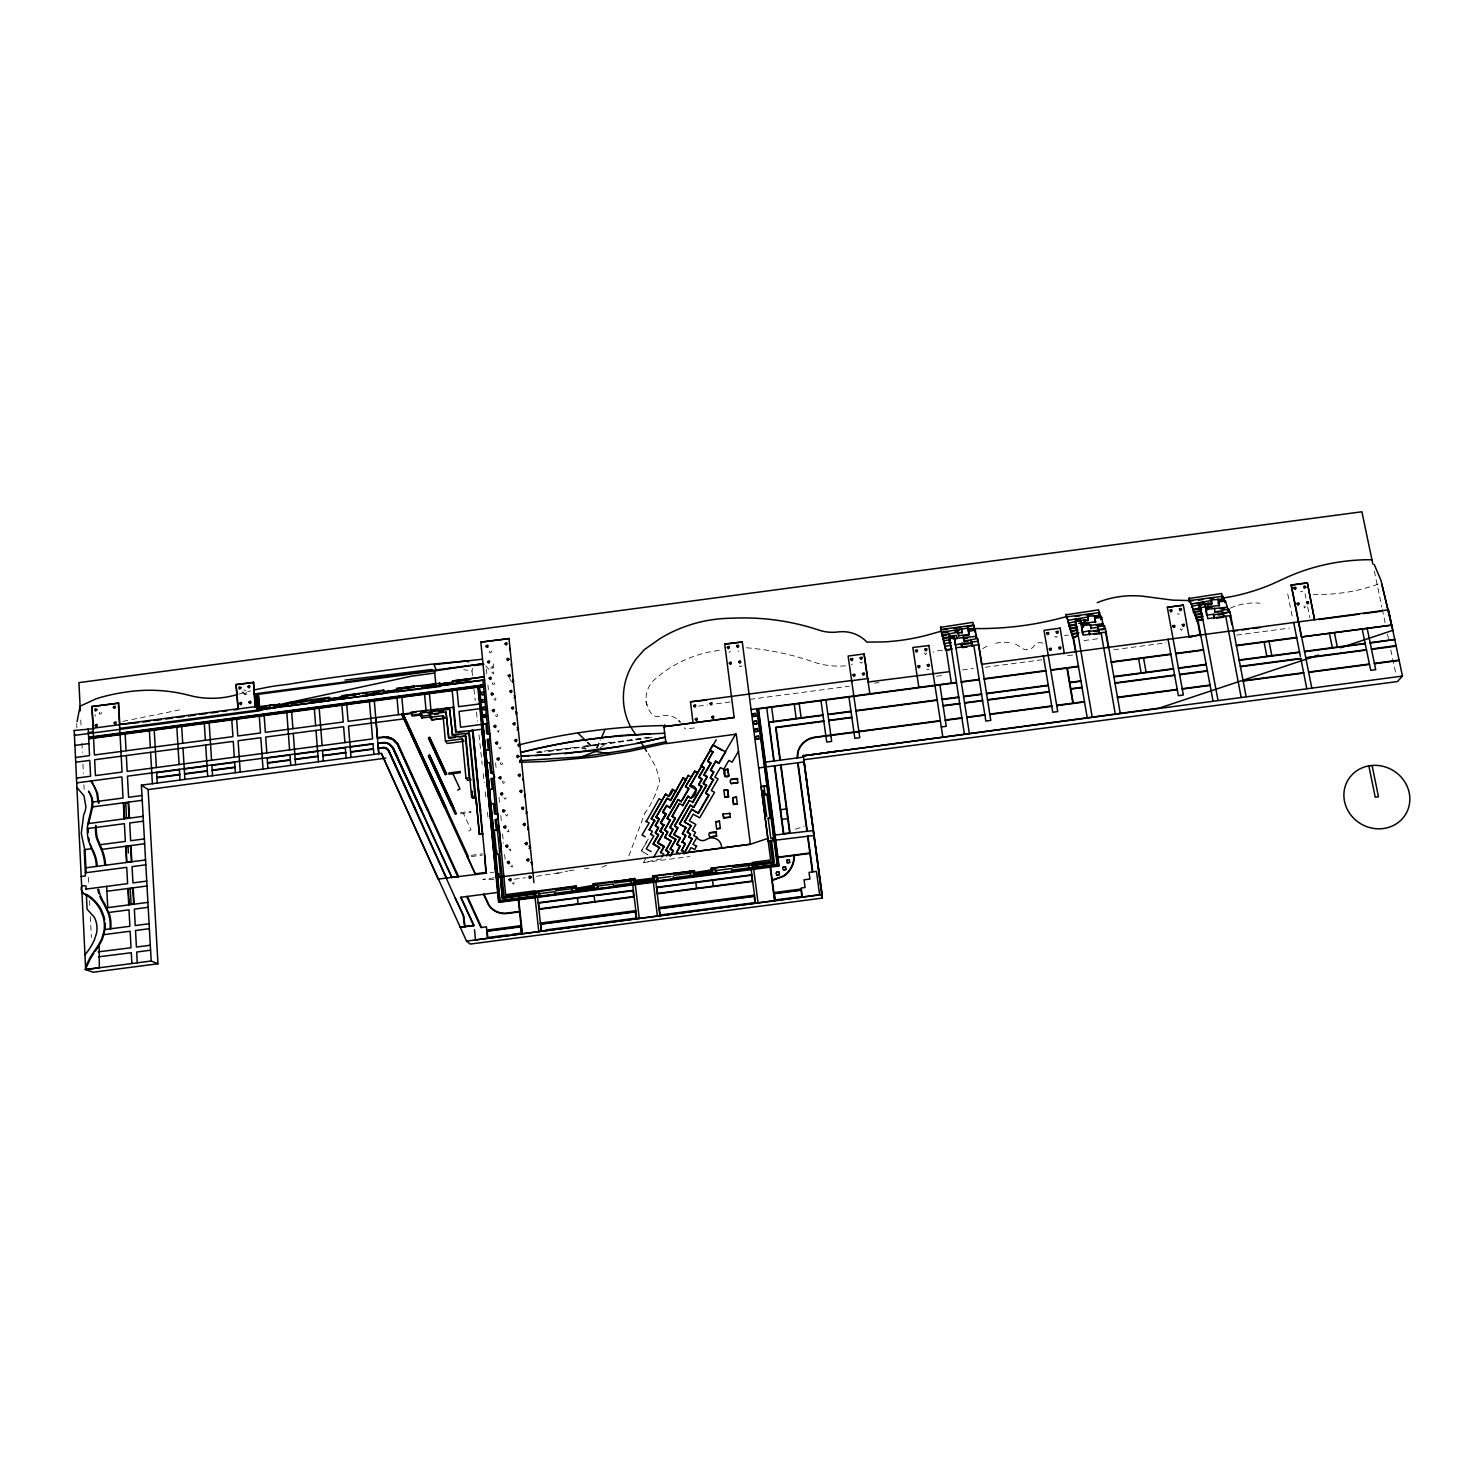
<?xml version="1.0" encoding="UTF-8"?>
<svg xmlns="http://www.w3.org/2000/svg" width="1484" height="1484" viewBox="0 0 1484 1484"><rect width="100%" height="100%" fill="white"/><g stroke="black" fill="none" stroke-linecap="round" stroke-linejoin="round"><path stroke-width="0.75" stroke-dasharray="5 3.75" d="M730.406 651.142L729.015 652.478M512.184 883.017L513.854 884.316L513.928 882.034M498.754 747.546L500.089 748.882L500.961 746.971M1180.077 628.734L1181.449 630.348L1182.377 628.715M1057.146 636.321L1056.107 637.341L1054.697 636.339M924.309 653.016L925.645 654.63L926.591 652.997M862.371 662.124L861.314 663.163L859.922 662.142M741.722 665.797L740.646 666.817L739.292 665.815M628.901 855.823L645.188 812.286M508.975 849.442L510.83 850.87L509.995 848.7M503.855 797.631L505.079 799.282L506.118 797.631M505.506 814.438L506.749 816.089L507.788 814.419M497.214 730.722L498.438 732.354L499.106 730.239M596.512 747.88L600.092 739.793M597.05 747.639L600.501 739.885M597.199 748.307L600.779 740.219M1302.748 591.689L1300.448 591.708M1179.539 614.005L1177.239 614.024M661.382 858.828L643.462 862.612L646.894 856.75M929.003 669.562L926.702 669.581M641.385 850.74L648.489 838.608L641.607 851.204L648.044 854.803L641.607 851.204M489.516 651.124C488.681 655.501 494.246 650.159 489.739 650.901M492.892 682.603C490.722 686.276 497.548 683.567 493.486 682.362M99.669 712.264C97.35 715.9 104.214 713.285 100.263 712.042M600.055 747.75L609.367 741.963M1304.139 605.732L1304.269 607.921L1305.901 606.659M852.558 664.164L851.334 664.313M501.11 762.405C498.03 765.058 504.912 765.113 502.037 762.405M468.758 830.984L471.022 829.908L463.472 813.492M602.022 867.194L607.012 864.894M795.387 829.259L803.976 826.403M239.184 693.974L250.685 690.876M738.939 651.161L738.012 651.161M536.633 876.302L562.733 872.091M556.686 873.668L567.741 871.052M122.875 721.391L129.665 720.018M131.928 719.554L179.416 709.946M648.99 737.233L609.108 742.853M645.076 738.197L649.046 737.604M647.117 738.271L653.09 737.4M641.088 738.772L581.153 746.934M641.144 739.143L581.209 747.324M605.12 743.391L581.116 746.563M1083.969 640.587L1099.106 638.584M1067.59 655.687L1074.472 654.778M1113.816 649.732L1166.072 642.832M962.467 669.952L973.356 668.523M985.246 667.262L1041.842 659.786M698.537 706.161L707.553 704.974M716.568 703.768L730.109 701.988M749.828 699.372L849.2 686.239M1236.71 635.059L1289.466 628.084M874.503 683.141L878.936 682.566M936.534 676.24L944.714 675.146M694.345 727.921L685.423 729.089A72.141 69.544 -9.8 0 1 684.291 727.735M460.485 812.657L470.799 811.303L470.91 812.509L460.615 813.863M471.244 855.322L482.504 853.838M471.374 856.546L482.263 855.118M490.314 872.648L494.005 872.165M494.172 877.842L482.801 879.326L494.098 879.678M514.354 879.214L525.484 877.767M643.462 862.612L689.8 856.546M568.984 870.756L575.644 869.902M584.529 868.752L588.962 868.177M575.087 747.342L536.948 752.036M579.15 747.194L547.039 751.219M579.205 747.565L549.099 751.331M536.985 752.407L545.036 751.461M537.023 752.796L545.073 751.832M472.487 675.535L471.986 670.972L463.769 669.674M581.728 747.361L586.236 748.326M581.598 748.159L586.106 749.123M508.437 829.741L508.938 831.912L507.009 831.114M511.924 864.894L512.444 867.083L510.477 866.266M246.659 692.638C239.833 696.052 253.653 694.289 243.617 689.8M242.04 691.674L245.083 694.512M587.237 742.761L591.968 747.342M587.775 742.148L594.082 748.251M587.349 742.315L593.414 748.177M485.583 665.871L493.671 674.07L493.337 668.987A8.348 7.921 -26.7 0 0 493.226 663.812M648.137 753.371L655.965 767.228L659.657 780.621A92.954 91.656 21.9 0 1 655.093 794.441M509.476 678.262L511.498 681.75M645.781 701.598L647.098 705.308M1374.314 571.025L1381.864 607.104M1382.327 609.367L1385.166 622.909M1387.521 634.187L1388.467 638.695M1390.842 649.973L1395.554 672.53M1305.067 593.823L1305.939 598.182M1307.682 606.863L1309.853 617.734M1287.741 593.952L1292.601 618.513M473.971 689.225L475.232 700.615M476.475 712.023L477.477 721.15M478.961 734.821L482.207 764.464M483.209 773.591L484.211 782.717M485.194 791.825L485.954 798.67M487.438 812.36L487.939 816.923M486.344 669.061L486.808 673.643M487.939 685.107L488.384 689.67M495.6 762.962L496.064 767.543M498.995 797.316L499.663 804.18M500.794 815.625L501.481 822.507M502.594 833.952L503.503 843.116M504.634 854.561L505.079 859.143M95.106 714.602L95.199 716.253M80.767 720.055L81.101 726.993M81.898 743.187L82.343 752.444M82.919 764.019L83.364 773.275M83.92 784.832L84.143 789.469M88.446 877.378L88.78 884.316M89.578 900.528L89.912 907.466M90.357 916.722L91.377 937.536M76.704 723.506L76.908 727.921M942.377 650.252A33.167 31.832 7.6 0 0 934.605 651.587A7.105 6.808 6.2 0 0 933.121 652.218M1378.042 584.158A165.522 151.108 15.1 0 1 1313.377 594.305M1230.329 608.143A58.395 54.537 20.8 0 1 1259.86 603.19M982.686 648.656A40.216 38.436 11.5 0 1 990.236 644.872M995.69 643.258A40.216 38.436 11.5 0 1 1009.899 642.609A19.236 18.346 10.8 0 1 1011.847 642.943M1042.696 643.221A6.418 6.103 12.1 0 0 1034.441 645.54A9.052 8.607 11.1 0 1 1020.565 647.376A19.236 18.346 10.8 0 0 1013.757 643.481M1064.584 635.579A7.921 7.513 13.2 0 1 1065.753 635.319A14.172 13.449 13.5 0 1 1068.48 635.171M845.509 665.815A75.87 72.326 -2.1 0 1 812.694 661.753A268.956 265.71 -24.7 0 0 745.042 647.655M719.221 650.419A115.492 112.32 -12.2 0 0 654.759 679.394A26.211 25.247 -16.1 0 0 651.439 713.637A8.273 7.976 -17.7 0 0 660.361 716.253A18.364 17.752 -18 0 1 677.594 719.499M472.376 668.356A8.348 7.921 -27.7 0 1 471.986 670.972M655.316 794.515A94.234 91.581 -21.3 0 1 645.41 812.434M504.597 781.994C502.39 786.372 501.518 778.321 504.597 781.994M493.949 698.945C495.916 703.231 497.177 695.31 493.949 698.945M495.563 715.344C497.548 719.647 498.809 711.689 495.563 715.344M490.796 667.114C492.744 671.362 494.005 663.496 490.796 667.114"/><path stroke-width="1.5" d="M851.556 682.028L851.612 680.488L690.468 701.802L693.047 722.856M88.187 828.462L88.131 829.871A48.119 44.427 -42.6 0 0 88.168 832.561M853.819 695.94L848.125 656.039L864.078 653.925L868.103 682.009L949.389 671.696M596.531 751.516L609.534 753.965M110.076 928.873L110.113 928.632A42.721 39.252 -47.1 0 0 108.944 915.442L107.998 912.326M96.441 866.415L96.349 865.228A46.931 42.98 -45 0 0 95.291 858.754A44.446 40.717 -44.9 0 0 93.344 852.948L88.502 840.705A48.898 45.151 -42.6 0 1 87.333 829.927C87.222 816.831 96.924 803.586 88.539 791.12L91.897 797.26A28.938 26.489 -42.4 0 1 92.731 801.824L92.75 802.028A50.178 45.837 -42.6 0 1 92.694 806.869L88.632 823.546M928.78 645.577L912.827 647.469L918.837 687.333M940.448 627.342L972.985 622.334L974.098 629.309M932.879 674.274L933.065 673.198M940.986 630.83L941.227 629.402L973.708 625.098L974.803 632.091L975.303 629.958L968.625 631.535M962.652 635.894L969.182 635.041L968.069 628.029L941.895 632.184L941.654 633.612L940.578 626.638M968.774 630.811L969.33 634.336L958.738 635.727L958.182 632.221L942.563 634.985L942.321 636.395L941.227 629.402M954.101 636.339L943.23 637.786L942.989 639.196L941.895 632.184M944.325 644.817L944.585 643.425L951.133 642.553M949.63 645.67L945.252 646.245L944.993 647.655L943.23 637.786M945.252 646.245L945.679 650.474L944.585 643.425M945.994 649.769C958.794 652.162 941.134 635.3 954.305 637.155L969.312 733.152M949.63 637.638L949.89 636.209L956.419 635.356L956.976 638.862M949.89 636.209L950.298 640.439L949.222 633.408M955.158 644.223L954.305 637.155M955.269 644.928L961.984 643.351L962.393 647.581L967.216 646.95M958.59 636.432L958.182 632.221M961.558 628.882L961.966 633.111L961.409 629.606M961.984 643.351L971.482 642.776M952.765 638.732L976.583 636.265L976.249 637.675L975.693 634.169M963.654 637.304L964.062 641.515L968.421 640.94M968.458 632.24L968.069 628.029M77.075 721.595L80.08 706.18L96.497 698.649A181.883 168.193 -44.1 0 1 123.599 692.434L128.885 691.655A163.129 150.793 -43.4 0 1 184.072 694.104L193.347 696.367A87.853 80.971 -33.1 0 0 234.676 695.273L237.681 694.401M973.374 626.526L973.708 625.098M970.759 639.956L977.474 638.38L978.197 641.199L971.63 642.071L971.315 643.481L970.759 639.956L964.21 640.828M974.246 628.585L967.92 628.734M977.474 638.38L977.863 642.609M532.663 894.147L531.736 892.441L530.344 894.147M595.121 750.125L596.698 750.143M1060.021 628.177L1044.013 630.31L1057.74 711.578L1052.768 712.246L1043.308 655.52M1065.883 614.858L1098.642 609.813L1099.867 616.788L1100.479 615.322L1087.735 616.324L1088.05 620.553L1083.691 621.128M1066.477 618.327L1067.015 616.88L1099.57 612.558L1100.163 616.064L1095.823 616.639M1087.438 617.066L1067.608 620.386L1067.015 616.88M1068.48 623.15L1084.544 619.644L1084.86 623.874L1088.941 623.336M1076.16 624.356L1069.63 625.228L1069.074 626.656L1067.886 619.644M1069.945 629.457L1070.502 628.01L1077.05 627.138M1071.096 631.535L1077.94 629.958L1071.374 630.811L1070.817 632.258L1069.63 625.228M1075.455 621.777L1080.667 620.405L1083.19 635.133L1106.062 632.091L1105.413 633.52M1063.898 653.813L1064.306 652.737M1078.831 632.759L1072.246 633.631L1071.708 635.059L1070.502 628.01M1068.128 621.499L1069.519 625.858L1075.881 625.079L1076.438 623.632M1073.043 637.137L1078.256 635.783L1072.58 637.879L1071.374 630.811M1080.667 620.405L1082.541 633.742M1082.986 622.761L1083.301 626.99L1082.986 622.761L1078.627 623.336M1084.86 623.874L1084.544 619.644M1082.3 632.295L1089.163 630.719L1089.775 634.262M1088.05 620.553L1087.735 616.324M1075.399 652.292L1075.844 651.216M1090.759 628.938L1090.443 624.69L1081.706 625.84M1089.479 634.966L1089.163 630.719M1094.561 619.7L1095.173 618.234L1101.722 617.381L1102.946 624.393L1096.398 625.265M1095.173 618.234L1095.47 622.482L1094.264 615.47M1098.939 614.024L1099.57 612.558M1093.856 631.442L1098.234 630.867L1097.937 626.619L1104.504 625.747L1105.116 629.272L1100.738 629.865M1100.776 619.551L1101.722 617.381M1098.234 630.867L1098.846 629.439L1105.432 628.567L1120.253 713.247M85.534 966.863L89.578 958.571A74.868 69.488 -49.7 0 1 94.586 950.762A70.675 64.684 -46.5 0 0 97.74 946.05L98.463 944.844A70.286 64.35 -46.5 0 0 101.747 938.686L103.954 931.525A36.655 33.668 -47.1 0 0 103.305 917.335L100.615 910.341A43.926 40.328 -47.2 0 0 86.406 895.297L81.972 892.533M1102.631 625.116L1103.261 623.67L1090.146 625.413M1104.504 625.747L1103.873 627.194L1103.261 623.67M601.354 737.938L604.786 730.091M1108.14 647.952L1108.641 646.876M74.886 734.524L74.441 735.396L259.069 710.892L265.154 708.703M1167.314 607.308L1183.36 605.175L1167.314 607.308L1183.36 695.013L1178.37 695.681L1168.038 639.01M1207.16 604.767L1211.519 604.192L1211.296 599.944L1223.929 598.961L1223.02 600.463L1221.684 593.489L1188.721 598.553L1189.37 602.04L1190.187 600.538L1222.816 596.216L1223.465 599.703L1219.125 600.278M1210.851 600.686L1190.836 604.044L1190.187 600.538M578.259 733.337L585.846 740.85M1191.485 607.531L1192.32 606.047L1208.31 603.246L1208.533 607.494L1212.614 606.956M1192.969 609.553L1206.937 606.325L1207.605 609.85M1199.091 609.423L1200.37 607.197L1201.038 610.722L1194.472 611.575L1193.637 613.059L1192.32 606.047M1199.666 605.324L1205.045 603.914L1207.791 618.624L1230.7 615.582L1229.772 617.066M1194.713 615.841L1195.547 614.357L1202.133 613.486M696.553 846.103L694.735 849.553L691.025 847.605L688.224 852.391M1195.789 618.624L1196.623 617.159L1203.209 616.287M1201.465 609.98L1200.612 611.445L1194.045 612.317L1193.396 608.811M1205.045 603.914L1206.566 615.155M694.809 771.587L685.534 786.613L688.928 788.932L682.473 799.95M715.603 761.125L710.428 769.992L713.674 771.773L710.205 777.727L713.452 779.508L705.549 793.031L708.962 795.368L698.482 813.325L691.822 809.207L684.402 821.913L690.913 825.512L687.148 831.986L690.412 833.804L688.724 836.679L691.989 838.497L683.901 853.949L684.829 852.372L681.564 850.555L685.367 844.006L682.121 842.207L685.831 835.826L682.399 833.544L685.96 827.441L679.449 823.843L690.412 805.07L693.826 807.389L706.551 785.555L703.156 783.237L707.107 776.484L703.861 774.704L710.855 762.757L707.608 760.977L712.988 751.794L709.76 750.032L712.765 744.894L725.713 751.961L718.979 763.462L715.603 761.125L718.979 763.462M705.698 793.569L713.452 779.508M676.704 844.081L679.969 845.899L676.593 852.484L680.154 846.362L676.704 844.081L680.266 837.978L673.773 834.36L677.743 827.553L674.497 825.753L689.318 800.395L692.564 802.176L701.858 786.26L698.63 784.479L701.951 778.803L698.704 777.022L704.251 767.562L701.005 765.781L716.234 739.774M682.566 834.027L685.96 827.441M670.082 856.231L673.328 850.666L670.082 848.867L675.739 839.165L669.247 835.548L673.013 829.111L669.785 827.311L675.22 818.018L671.974 816.219L679.375 803.586L682.603 805.385L688.019 796.129C693.807 803.456 701.746 784.609 689.819 785.722L710.502 750.422M676.889 844.563L680.266 837.978M671.362 854.84L673.328 850.666M698.333 812.805L708.814 794.83L705.549 793.031M682.121 842.207L685.645 835.344L682.399 833.544M684.829 852.372L692.175 838.961L688.91 837.162L690.579 834.286L687.333 832.468L691.099 826.013L684.402 821.913M738.457 751.294L732.113 762.201L728.867 760.42L723.691 769.287L720.445 767.525L714.843 777.115L718.089 778.896L711.3 790.545L714.565 792.345L699.706 817.832L693.195 814.234L689.337 820.837L695.848 824.455L692.305 830.558L695.551 832.376L693.677 835.603L696.942 837.421L692.954 844.266L696.627 846.307M681.564 850.555L685.2 843.543L681.935 841.725M666.891 855.934L669.006 852.298L665.76 850.499L671.213 841.187L664.739 837.588L667.874 832.227L664.442 829.927L670.286 819.929L667.058 818.148L677.984 799.486L681.397 801.787L677.984 799.486M673.532 851.13L670.286 849.33L675.925 839.647L669.451 836.03L673.217 829.593L669.97 827.794L675.406 818.519L672.159 816.719L679.375 803.586M681.212 801.267L688.762 788.394L685.534 786.613L694.642 771.031L697.925 772.978L694.697 771.216M696.46 789.822L690.004 786.26L701.32 766.913M664.276 846.808L657.523 842.578L663.181 832.932L659.935 831.133L663.7 824.696L660.473 822.915L665.908 813.659L662.68 811.859L666.52 805.311L670.007 807.778L686.387 779.564L683.178 777.783L670.582 800.674M664.647 830.428L670.286 819.929M663.385 833.414L657.802 843.209L664.201 846.659L660.64 852.743L663.997 846.177L657.523 842.578M706.551 785.555L703.323 783.775L707.256 777.041L704.01 775.26L711.003 763.314L707.757 761.552L712.988 751.794M692.731 802.696L702.025 786.798L698.779 785.017L702.099 779.36L698.871 777.579L704.399 768.118L701.005 765.781M664.739 837.588L667.67 831.726L664.442 829.927M682.788 805.905L688.019 796.129M653.85 857.029L659.508 847.364L653.034 843.747L658.488 834.472L655.26 832.672L658.395 827.33L655.167 825.531L659.137 818.778L655.909 816.979L667.039 798.021L670.249 799.802M680.451 838.46L673.959 834.843L677.928 828.053L674.701 826.254L689.318 800.395M691.247 797.91L696.293 789.284M713.6 780.046L710.354 778.265L713.823 772.329L710.576 770.548L715.752 761.7M686.127 827.924L679.635 824.325L690.412 805.07M665.76 850.499L671.009 840.705L664.535 837.106M662.012 856.936L663.682 854.079L660.436 852.28M718.85 762.906L735.786 733.894M684.588 822.414L691.822 809.207M693.659 806.869L706.403 785.017M666.687 855.489L668.82 851.835L665.574 850.035M1202.856 619.273L1197.903 619.922L1196.865 621.406L1195.547 614.357M1208.31 603.246L1211.946 603.45L1211.296 599.944M646.171 821.654L659.156 798.707L662.365 800.47M650.326 828.22L654.667 820.819L651.235 818.537L665.685 793.94C671.306 802.621 676.611 778.395 668.894 795.721M651.457 819.038L665.685 793.94M649.25 830.057L654.444 820.318L651.235 818.537M660.473 822.915L666.168 814.326L662.958 812.546L666.724 805.831L670.007 807.778M650.808 834.676L652.237 831.355L649.027 829.575M683.178 777.783L670.453 800.321L667.243 798.54L656.113 817.48L659.341 819.261L655.371 826.032L658.599 827.812L655.464 833.155L658.692 834.954L653.257 844.229L659.842 848.125M669.748 807.092L688.353 775.353L691.563 777.134M669.933 807.611L688.353 775.353M670.49 820.429L667.262 818.649L677.075 801.861M663.904 825.197L660.157 831.615L663.181 832.932M663.7 824.696L659.935 831.133M1211.074 604.934L1211.946 603.45M1205.843 609.386L1227.287 607.234L1227.973 610.74L1228.882 609.256L1222.297 610.147L1222.519 614.395L1218.141 614.988M1218.049 603.32L1218.939 601.836L1225.506 600.964L1227.287 607.234M1221.907 597.718L1222.816 596.216M1200.111 635.597L1200.649 634.688L1188.573 637.118L1192.413 636.599M1213.949 618.476L1213.726 614.209L1207.141 615.081M1214.821 612.484L1214.617 608.236M1218.939 601.836L1219.162 606.084L1217.845 599.072M1225.506 600.964L1224.597 602.448L1223.929 598.961M531.977 864.319L532.033 862.816L530.586 862.445M1222.519 614.395L1223.428 612.929L1230.032 612.057L1246.152 696.664M521.552 761.719L520.161 759.882M1213.281 614.951L1230.032 612.057M98.426 946.458L97.666 947.664A71.399 65.352 -46.5 0 1 95.236 951.207M1233.519 630.348L1232.981 631.145L1237.471 630.552M1391.751 625.209L1301.412 636.97L1291.117 585.104L1307.348 582.73L1314.564 619.83L1307.348 582.73M1301.412 636.97L1391.436 625.061L1388.301 610.072M978.605 645.447L981.61 664.331L1388.505 609.831L1402.436 676.073L1397.446 681.546L803.567 759.789L822.322 898.08L470.205 944.065L466.532 941.097L381.407 753.408L141.388 785.147L151.183 961.001L157.953 963.765L148.122 789.562L141.388 785.147M520.068 762.312L520.086 760.754L520.068 762.312L545.314 761.496L593.841 757.063L630.014 751.275L666.613 743.15L666.242 741.592L629.698 749.643L581.543 756.896L520.012 760.661M1395.108 639.493L1370.214 643.054M1396.351 645.466L1371.439 649.009M279.363 703.601L278.009 704.919L411.235 676.24L434.756 672.994M523.203 780.584L522.999 778.525M524.538 796.685L524.613 794.459M511.238 665.834L511.312 663.682M509.68 650.4L509.754 648.248M457.703 790.026L459.966 788.95L452.917 773.683M1097.251 602.689L1097.789 602.448A93.121 88.131 18 0 1 1144.257 596.401L1172.657 600.13L1193.006 600.668M467.219 857.029L468.369 856.583L403.351 714.565M578.63 757.916L594.936 751.683M273.279 705.79L277.341 704.343M767.506 838.534L750.366 844.248L683.605 853.17M1318.608 655.056L1159.264 708.109L803.308 755.838L1402.436 676.073M1340.442 647.803L1392.827 630.348L1381.752 584.047M1066.606 616.509L1065.252 616.917A299.657 276.321 2 0 1 977.27 628.585L973.875 628.511M518.565 744.096L520.216 745.024L518.788 746.378M525.948 813.566L527.024 812.527L526.022 811.173M527.581 829.63L528.675 828.591L527.655 827.219M528.935 846.251L530.604 847.216L529.176 848.588M512.592 682.195L513.668 681.175L512.666 679.857M514.169 697.758L515.245 696.738L514.262 695.421M515.838 714.156L516.933 712.821L515.597 711.819M941.375 631.145L929.874 634.391A201.453 188.654 -1.4 0 1 883.945 641.904L866.934 642.127A32.834 31.554 -0.9 0 0 838.72 631.869L836.419 632.128A40.754 38.862 -2.5 0 1 820.541 630.607L811.822 627.862A236.03 231.894 -14.2 0 0 737.325 618.012L727.921 618.309A135.934 132.002 -12 0 0 660.287 638.435L644.575 649.454L636.376 658.655A67.874 65.426 -14.5 0 0 630.459 726.548M636.859 743.336L665.203 737.121L636.951 743.521L593.804 750.737L535.724 755.504M479.963 708.666L459.075 711.448L460.578 727.253L487.216 723.654L482.838 723.84L498.03 876.914M254.988 689.745L260.275 688.706A302.866 286.245 -48.9 0 1 275.467 685.886L287.859 684.347A3272.925 2536.731 87.5 0 1 345.531 675.814L429.933 664.35L466.069 660.992A8.348 7.921 -27.7 0 1 468.554 661.901M838.479 750.923L803.308 755.838M622.519 746.062L564.736 753.705M1222.371 598.126L1228.845 597.106A203.252 186.817 10.7 0 0 1271.454 584.381L1288.687 576.515A208.725 193.551 27.4 0 1 1366.912 559.728L1371.939 559.746M483.969 664.22L473.489 665.574M434.571 670.916L483.098 663.738L254.209 693.918L255.118 694.753L434.571 670.916L435.795 684.198M452.509 680.989L484.266 676.815L452.509 680.989L452.898 684.254M440.247 684.94L440.025 683.938L453.047 682.436L440.173 684.143M88.947 743.577L74.923 745.432M231.801 719.833L232.932 736.62L94.401 754.985L93.548 738.197M480.853 642.108L509.105 638.602L480.853 642.108L505.654 894.685L534.648 890.882L534.815 893.257L503.206 897.282L501.147 876.265L503.206 897.282M236.067 684.495L253.616 682.417L255.322 706.681L237.959 708.981L236.067 684.495L238.368 709.352L233.823 709.946M236.308 684.718L253.616 682.417M91.934 706.421L118.627 703.119L119.796 724.674L93.306 728.18L91.934 706.421L93.455 736.62M92.231 706.625L118.627 703.119M482.43 659.211L433.977 664.647L435.962 669.34M151.183 961.001L85.664 969.571L74.2 730.48L94.03 728.681M237.718 708.777L119.518 724.47L138.457 722.615M724.73 644.075L742.278 641.997L724.73 644.075L734.172 717.625L663.904 726.696L734.116 717.421M143.002 722.022L149.81 721.113M154.355 720.501L161.162 719.61M165.707 718.998L172.515 718.089M177.06 717.495L183.868 716.587M188.412 715.993L195.22 715.084M199.765 714.472L206.573 713.581M211.118 712.969L217.944 712.06M222.47 711.467L227.015 710.855M288.026 703.583L288.286 704.566L275.449 706.273L274.484 704.622L255.155 707.237L253.393 682.195M329.077 697.369L329.504 700.708L287.562 706.05L287.339 702.915L329.077 697.369L329.912 698.259M342.618 697.128L329.615 698.667L329.596 700.077L346.718 698.241L346.458 696.182L359.777 693.696L342.377 696.015L342.377 699.001L341.951 695.662L383.725 690.116L384.523 691.785L397.378 690.079M396.599 688.409L440.08 683.326L440.358 686.461L397.026 691.748L396.599 688.409L397.304 689.318M256.584 707.293L257.789 707.126L256.862 693.807M305.166 700.949L287.766 703.249L287.71 705.457M324.625 698.37L328.706 697.814L328.892 700.17L311.436 701.691L311.566 702.915M470.391 679.004L452.954 681.323L453.177 683.66M261.703 707.089L266.211 706.477M294.685 702.693L301.549 702.025M305.797 701.227L312.475 700.578M316.593 699.799L323.271 699.149M347.2 695.959L329.541 699.298M351.448 695.161L356.086 694.79M362.504 693.696L367.012 693.343M373.319 692.267L379.978 691.618M397.137 689.095L401.218 688.557M405.781 687.945L412.812 687.259M417.004 686.461L424.294 685.738M429.433 684.81L433.569 684.254M440.025 683.938L452.898 682.232M288.082 704.362L275.449 706.273M397.211 689.874L384.523 691.785M311.436 701.691L324.699 699.854L324.606 697.962M336.386 698.185L342.804 697.332M379.236 690.709L379.347 692.601L366.01 694.382L366.158 695.606L383.54 692.917L383.354 690.561L379.218 691.043M439.987 684.551L453.121 683.234L440.173 685.515L484.563 679.95L119.722 728.384M256.843 708.944L274.28 707.423L274.113 705.067L270.014 705.215L270.088 707.107L257.251 708.888M274.484 704.622L274.911 707.942L274.967 706.532L287.97 704.993M397.155 690.487L384.152 692.045L384.282 690.802M452.972 683.011L439.987 684.569M292.014 705.067L275.022 707.33M440.062 685.348L457.257 683.122M274.707 707.757L256.973 710.15L255.656 693.956M342.192 698.797L384.152 693.455L383.725 690.116M88.372 732.539L93.214 731.89M483.023 684.328C485.491 687.982 479.313 688.799 480.593 684.643L483.339 684.81M88.613 737.251L479.351 685.404L485.398 750.088L488.57 750.143M88.632 737.659L478.98 685.849L493.541 830.929M88.688 738.438L478.256 686.74L489.015 797.335M88.706 738.828L477.885 687.185L488.459 795.981M480.816 686.999L483.246 686.684M943.268 629.828L947.59 629.253M954.082 628.4L960.575 627.528M967.049 626.675L971.371 626.1M483.747 691.785C486.233 695.458 480.037 696.274 481.317 692.119L484.062 692.267M1291.117 585.104L1307.163 582.989M941.784 632.907L948.276 632.036M954.769 631.182L959.091 630.607M967.754 629.457L972.094 628.882M481.539 694.475L483.988 694.16M1075.418 616.454L1079.74 615.879M1086.251 615.025L1092.743 614.153M1198.46 600.148L1202.801 599.555M1209.33 598.701L1213.671 598.126M958.033 632.926L962.114 632.388M942.451 635.69L946.773 635.115M1074.119 619.514L1080.63 618.643M1197.365 603.172L1203.895 602.3M484.489 699.279C486.975 702.934 480.76 703.75 482.04 699.595L484.804 699.743M943.119 638.491L947.46 637.916M949.259 638.51L954.175 637.86M1084.266 620.368L1088.347 619.83M482.281 701.951L484.712 701.635M950.446 639.734L943.917 640.606L943.657 641.997L942.563 634.985M963.357 638.714L967.716 638.139M422.161 718.033L421.883 714.898L412.162 716.067L411.216 712.079L453.77 707.349M1085.156 623.169L1095.786 621.759M1208.959 606.752L1219.607 605.342M75.499 757.489L89.541 755.634L88.187 728.625M415.947 712.357L348.109 721.354L346.755 704.585M422.031 711.559L426.093 711.022L424.572 694.252M433.254 710.075L437.817 709.463M444.643 708.554L449.188 707.961M479.517 703.935L458.63 706.699L457.035 689.949M1195.158 609.256L1199.517 608.681L1198.868 605.175M401.96 714.62L412.014 713.414M455.31 737.455L449.021 738.29L446.035 712.042L429.655 714.212L429.933 717.384L443.067 715.659L444.903 718.108L431.918 719.926L431.64 716.791L422.068 717.941L420.77 716.308L420.491 713.136L449.615 709.278L452.601 735.47L449.615 709.278M411.495 715.232L421.141 713.952L420.491 713.136M427.856 713.081L432.326 712.487M439.041 711.597L443.512 711.003M1072.394 628.437L1076.772 627.862M1220.275 608.848L1224.652 608.273M485.212 706.774C487.698 710.428 481.484 711.244 482.782 707.089L485.528 707.237M420.77 716.308L430.286 715.047M434.385 714.509L438.466 713.952M75.721 762.238L89.782 760.383L90.598 776.243L76.482 778.098M403.963 718.85L348.499 726.103L351.04 757.415M960.408 644.928L969.126 643.759M1097.622 627.342L1091.055 628.214L1090.443 624.69M1215.266 611.742L1221.851 610.87M483.005 709.463L485.453 709.129M1201.688 614.228L1195.121 615.099L1194.472 611.575M1217.01 612.206L1221.388 611.612M955.974 647.766L978.772 644.742M945.809 649.788L952.357 648.916M1088.866 631.423L1098.55 630.144M1071.967 634.354L1078.534 633.482M1196.215 617.882L1200.593 617.307M444.903 718.108L431.844 719.851L429.933 717.384M485.954 714.268C488.44 717.941 482.226 718.757 483.506 714.602L486.27 714.731M1094.32 634.317L1101.165 633.427M1196.623 617.159L1197.291 620.683L1201.688 620.108M1216.509 618.142L1223.651 617.196L1222.297 610.147M483.747 716.976L486.196 716.642M377.4 737.622L385.302 736.732A17.827 16.862 -34.9 0 1 393.594 739.607L398.398 744.708L458.667 876.803M384.263 737.362L377.455 738.253L375.823 717.811M453.177 706.514L455.569 731.853L472.895 730.443L479.332 797.205M76.704 782.884L121.911 776.893L123.024 798.021L98.76 801.23M458.259 732.373L464.529 731.556M468.721 731L481.966 729.238L498.55 902.383L779.1 866.007M156.673 772.7L179.416 769.677M184.276 769.046L207.037 766.022M211.897 765.392L234.657 762.368M267.176 758.064L289.955 755.059M294.834 754.41L317.632 751.386M322.51 750.737L345.308 747.732M350.205 747.083L373.003 744.059M377.901 743.41L384.523 742.853A11.445 10.833 -34.9 0 1 389.847 744.69L392.741 747.899L421.326 810.709M851.612 680.711L867.602 678.578M706.495 700.133L690.468 701.802M1318.812 619.533L1359.01 614.209M1363.481 613.615L1381.344 611.241M1241.96 629.958L1248.675 629.068M1253.164 628.474L1259.897 627.584M451.989 734.673L469.371 733.244L479.555 834.49M454.698 735.192L458.89 734.636M465.178 733.801L469.371 733.244M446.035 712.042L448.409 737.511L465.828 736.064L471.615 796.908L472.765 798.299L476.049 797.873L476.716 804.736M459.521 736.899L465.828 736.064M156.952 777.375L179.694 774.37M184.572 773.721L207.333 770.715M212.212 770.085L234.973 767.061M267.51 762.757L290.308 759.752M295.186 759.103L317.984 756.079M322.881 755.43L345.698 752.425M350.576 751.776L373.393 748.752M378.29 748.103L383.262 747.528A6.567 6.177 -34 0 1 388.734 750.459L416.614 811.655M482.949 680.154L488.236 734.061L489.868 733.857L486.696 733.782L485.991 723.914M156.97 777.783L179.712 774.778M184.591 774.129L207.352 771.123M212.231 770.474L235.01 767.469M267.547 763.166L290.345 760.142M295.223 759.493L318.021 756.488M322.918 755.838L345.716 752.815M350.614 752.165L373.43 749.16M378.327 748.511L383.243 747.917A6.14 5.788 -34 0 1 388.381 750.663L463.249 915.684L464.603 926.906M445.423 741.128L462.266 738.902L464.01 741.258L447.259 743.484L445.423 741.128L443.067 715.659M487.55 739.793L490.406 739.422L487.253 739.347L488.255 749.717M751.071 709.519L956.327 682.38M961.28 681.731L979.217 679.357M984.17 678.707L1045.812 670.545M1050.765 669.896L1078.423 666.242M1111.275 661.901L1170.783 654.017M1175.736 653.368L1203.45 649.695M1236.376 645.354L1296.626 637.378M148.122 789.562L385.803 758.139M758.51 708.944L956.382 682.77M961.335 682.121L979.292 679.746M984.226 679.097L1045.868 670.953M1050.82 670.286L1066.922 668.152L1072.839 703.138L1056.682 705.271M1078.478 666.631L1067.33 668.115L1073.266 703.082L1084.452 701.598M1111.331 662.291L1170.857 654.425M1175.81 653.758L1203.524 650.103M1236.45 645.744L1296.701 637.786M753.167 713.618C759.585 713.73 750.014 712.58 753.538 716.475L756.005 716.141L755.634 713.285M92.75 802.028L97.944 801.341L96.812 793.495A40.903 37.415 -42.4 0 0 90.617 781.066M141.963 795.517L128.57 797.298L127.439 776.169L372.966 743.669L373.875 754.391M92.694 806.869L142.241 800.321M754.15 721.187C760.569 721.28 750.997 720.148 754.54 724.044L757.007 723.71L756.617 720.853M768.619 722.114L822.952 714.954M827.905 714.286L850.963 711.244M855.916 710.595L937.146 699.854M942.099 699.205L958.608 697.016M963.561 696.367L981.536 693.993M986.489 693.343L1048.242 685.181M1069.741 682.343L1080.909 680.878M1113.816 676.519L1173.454 668.653M1178.426 667.986L1206.177 664.313M1239.159 659.972L1299.52 651.995M1304.492 651.328L1365.132 643.333M1370.122 642.665L1394.737 639.418M823.008 715.344L769.083 722.467L774.166 760.977M830.094 714.416L851.018 711.652M855.971 710.984L937.202 700.263M942.154 699.613L958.664 697.424M963.617 696.775L981.61 694.401M986.563 693.733L1048.316 685.589M1069.816 682.733L1080.983 681.267M1113.89 676.927L1173.51 669.043M1178.481 668.394L1206.251 664.721M1239.233 660.361L1299.594 652.385M1304.584 651.736L1365.224 643.722M755.133 728.774C761.57 728.867 751.98 727.735 755.523 731.612L757.99 731.297L757.601 728.44M823.787 720.927L775.576 727.29L779.953 760.198M828.721 720.278L851.816 717.217M823.843 721.317L776.039 727.642L780.361 760.16M828.777 720.668L851.872 717.625M943.082 705.586L959.591 703.397M964.563 702.748L982.556 700.374M987.509 699.706L1049.318 691.544M1070.836 688.706L1082.003 687.24M1114.929 682.881L1174.605 675.016M1179.576 674.348L1207.364 670.675M1240.364 666.316L1300.782 658.339L1306.792 688.669M1305.772 657.69L1366.449 649.677M943.138 705.976L959.666 703.806M964.619 703.138L982.612 700.763M987.565 700.114L1049.374 691.952M1070.891 689.114L1082.077 687.63M1115.003 683.289L1174.679 675.406M1179.65 674.756L1207.438 671.083M1240.438 666.724L1300.856 658.748M1305.846 658.08L1366.523 650.066M1371.531 649.417L1396.147 646.171M448.78 773.016L460.244 771.494L460.355 772.7L448.891 774.203M87.797 823.657L143.132 816.348M756.135 736.361C762.553 736.454 752.982 735.322 756.506 739.217L758.992 738.884L758.602 736.045M493.411 772.533C484.749 768.731 501.314 777.82 491.389 778.952M462.266 738.902L465.976 778.191L469.278 777.764L471.022 779.953L467.627 780.25M87.389 828.573L95.588 827.478M96.404 827.386L124.396 823.676L125.342 841.409L99.725 844.786M143.391 821.171L129.702 822.989L130.666 840.723L144.393 838.905M493.949 778.154L491.074 778.543L492.41 789.395M940.318 720.612L814.902 737.158A20.609 20.034 -1.9 0 0 797.743 751.869L797.093 757.916M945.289 719.963L961.836 717.774M966.807 717.124L984.819 714.75M989.791 714.082L1051.711 705.92M1117.452 697.239L1177.22 689.355M1182.21 688.706L1210.035 685.033M1243.11 680.674L1303.62 672.679M1308.61 672.029L1369.398 663.997M1374.407 663.348L1399.078 660.083M940.374 721.02L814.976 737.548A20.201 19.644 -1.9 0 0 798.132 751.98L797.502 757.897M945.345 720.352L961.892 718.182M966.863 717.514L984.894 715.14M989.865 714.49L1051.766 706.31M1056.738 705.661L1084.526 701.988M1117.526 697.647L1177.294 689.763M1182.284 689.095L1210.109 685.423M1243.184 681.063L1303.694 673.087M1308.684 672.419L1369.491 664.405M1374.481 663.738L1399.152 660.491M820.967 700.689L826.718 742.056L831.671 741.388L825.902 700.021M941.283 726.937L946.254 726.288L939.91 684.959M492.094 788.987L489.534 789.766M471.615 796.908L475.492 797.168M91.062 848.774L84.198 849.683L85.46 875.912L81.193 876.469M102.025 849.367L144.653 843.747M765.484 762.108L803.53 757.1M724.118 769.621L727.846 769.12L728.792 776.132C720.89 781.196 725.027 759.066 725.064 776.614M724.266 770.177L727.976 769.677M758.676 767.933L804.18 761.923L822.322 898.08M724.934 776.076L728.792 776.132M730.61 779.378C749.29 779.49 725.045 775.891 731.204 783.571L737.826 782.699L737.251 778.506M495.786 813.788L497.734 813.937L494.543 813.937L493.504 803.419L490.944 804.217M85.886 867.806L145.562 859.959M85.311 872.796L126.734 867.342L127.605 883.629L86.109 889.083M145.822 864.82L132.057 866.637L132.948 882.924L146.73 881.106M534.555 892.236L504.059 896.447L496.342 819.465L497.993 819.242L495.099 819.613L496.435 830.539M724.804 797.279L723.858 790.267L727.605 789.785L728.551 796.797L724.674 796.76L728.551 796.797M727.735 790.323L723.858 790.267M761.106 786.668L766.876 785.667L761.106 786.668L768.248 841.484L770.697 840.797M498.587 825.401L496.936 825.623L498.902 825.772L501.425 851.519L499.459 851.389L501.128 851.167M732.706 797.687L736.435 797.205L732.706 797.687L733.523 804.198L737.381 804.217L736.435 797.205M766.913 794.33L765.076 794.571L766.913 794.33L770.048 818.352L768.174 818.37L770.048 818.352M493.226 830.558L496.138 830.187M478.998 833.841L482.875 834.045M482.652 833.767L479.332 834.212L475.919 797.687L472.617 798.114L471.986 791.25M733.523 804.198L737.381 804.217M106.922 891.272L147.009 886.004M729.757 813.028L730.332 817.202L723.691 818.074L723.098 813.9L729.868 813.547M780.603 809.707L786.427 808.928M723.561 817.573L730.332 817.202M715.696 821.765L719.443 821.283L715.696 821.765L716.642 828.795L720.389 828.313L719.443 821.283M761.7 791.195L763.314 790.675L766.672 816.385L765.039 816.905M484.582 854.45L485.862 872.425L475.362 873.798L467.608 856.88M106.959 907.744L147.918 902.383M781.901 819.428L787.726 818.667M709.352 832.765C727.902 832.858 703.824 829.185 709.964 836.939L716.624 836.067L716.03 831.893M108.926 912.456L128.997 909.822L129.887 926.276L105.012 929.522M148.196 907.299L134.358 909.117L135.248 925.571L149.105 923.753M381.407 753.39L438.207 879.084L486.622 873.13M768.193 841.131L774.036 840.371M775.705 840.148L814.159 835.473M499.106 876.784L503.837 876.154M498.717 877.248L750.366 844.248L736.268 734.153L665.982 743.651L663.904 726.696M104.177 934.623L130.147 931.21L131.037 947.757L98.185 951.856M149.383 928.687L135.526 930.505L136.417 947.052L150.311 945.234M455.217 898.024L463.657 915.554L465.03 926.851M497.585 892.478L460.578 897.319L473.711 925.701M777.931 857.158L809.837 852.985L807.537 835.974M777.987 857.585L793.903 855.489A24.041 23.67 -8.9 0 1 783.478 875.931L772.236 880.031L770.511 866.786M535.056 897.189L534.463 891.402L576.144 885.948L576.367 888.007M593.433 889.139L592.839 883.759L634.8 879.029M657.393 916.166L652.608 875.931L694.493 870.793L652.645 876.358M711.856 873.965L711.096 868.27L753.019 863.558M576.386 886.263L534.778 892.125M634.744 878.621L593.155 884.909M711.096 868.27L752.963 863.131M572.249 887.228L571.229 886.579L571.507 888.731L556.277 890.641L556.055 888.582L556.333 890.715M753.037 863.855L772.552 861.406L769.862 840.909M786.817 859.959L789.34 859.626L789.711 862.445L787.188 862.76L786.872 860.293M753.13 864.56L773.461 862.019L770.715 840.927M535.631 893.238L538.84 892.812M572.175 888.452L575.384 888.026M594.027 885.596L597.236 885.169M629.68 879.01L629.921 881.069L614.673 882.999L614.487 880.995M630.607 880.791L633.816 880.383M653.795 877.767L657.004 877.341M689.466 871.182L689.708 873.241L674.497 875.245L674.255 873.167M690.412 872.963L693.622 872.555M712.301 870.106L715.511 869.68M748.956 865.302L752.165 864.875M500.516 876.599L502.353 898.117L534.685 893.479M576.515 888.23L593.025 885.41M774.388 862.612L753.204 865.265L774.388 862.612L771.55 840.816M502.353 898.117L534.815 893.98M576.534 888.953L593.155 886.653M634.948 881.292L653.053 879.047M670.916 876.469L657.894 878.176L658.08 879.827L653.294 880.81M635.041 882.127L653.09 879.752L635.171 882.331M576.627 890.493L555.053 893.312L554.886 891.661L539.712 893.646L539.879 895.297L500.052 900.51L497.511 874.484L500.423 874.095L498.457 854.005L496.639 854.246L494.302 830.428M593.34 888.304L598.293 887.655L598.108 886.004L613.3 884.019L613.486 885.67L635.078 882.832M694.902 875.003L673.291 877.842L673.087 876.191M711.652 872.815L716.605 872.165L716.401 870.514L731.612 868.53L731.835 870.181L777.152 864.244L756.821 708.758M534.963 896.373L499.681 900.992L482.727 724.322M753.52 867.75L777.635 864.597L757.23 708.703M535.019 896.781L753.631 868.585M783.125 866.99C789.618 866.953 779.972 865.877 783.496 869.809L786.001 869.476L785.63 866.656M150.589 950.205L136.676 952.023L137.27 962.819M538.154 902.736L633.371 890.27M656.466 887.246L751.869 874.762M596.438 895.52L633 890.734L633.668 896.54L539.211 908.894L538.618 903.088L594.157 895.817L594.787 901.623M776.447 872.147C782.958 872.11 773.294 871.034 776.818 874.948L779.341 874.632L778.97 871.813M538.84 909.358L634.132 896.893M657.226 893.869L752.703 881.385M93.919 953.099A74.052 68.746 -49.7 0 0 90.301 958.924L85.274 969.423L99.335 967.772L99.168 945.234A71.102 65.092 -46.5 0 0 102.489 939.001L105.123 928.65A37.508 34.466 -47.1 0 0 105.086 922.77M157.953 963.765L93.065 972.243L85.274 969.423M473.823 925.367L460.021 927.166L474.138 925.645L461.023 897.264M486.733 930.116L520.921 925.664M540.232 923.122L635.69 910.657M658.822 907.633L754.466 895.13M773.869 892.589L801.304 889.009M486.808 930.95L520.94 926.424M635.783 911.491L540.324 923.957M658.933 908.468L754.577 895.965M773.98 893.424L801.416 889.843M507.825 934.883L487.791 937.498L487.197 931.247L520.55 926.888L521.181 933.139L512.277 934.308M545.871 929.912L636.079 918.132L635.375 911.899L540.732 924.254L541.363 930.505M822.192 894.314L475.492 939.928L474.528 929.726M466.532 941.097L822.192 894.629L803.252 755.041M345.011 680.062L432.048 669.469M457.573 667.058L461.747 666.65M381.852 747.639L383.262 747.528A6.567 6.214 -34.9 0 1 388.734 750.459M650.437 733.819L606.919 737.029L578.37 740.831A684.643 652.682 -87.2 0 0 536.021 748.938L520.569 752.462L535.909 748.752A684.94 652.96 -87.2 0 1 578.278 740.627L621.314 735.433L664.684 733.226M550.341 754.966L526.82 755.727M528.99 755.875L526.097 755.746M525.466 755.95L522.387 755.764M524.724 755.95L521.645 755.764M517.193 727.494L518.51 728.811L517.118 729.85M384.319 736.769L385.358 736.787A17.827 16.806 -34 0 1 393.631 739.626L395.634 741.258M383.911 742.872L384.542 742.872A11.445 10.778 -34 0 1 389.865 744.708L391.999 746.786M449.504 667.744L453.269 667.893M384.356 737.344L391.757 739.236A18.049 17.085 -34.9 0 1 396.172 742.705M98.426 956.828L131.297 952.728L131.872 963.524M722.133 750.514L712.765 744.894M713.136 752.369L709.76 750.032M683.345 778.339L686.554 780.102M688.186 796.648L691.433 798.429M672.623 789.358L675.962 791.491M672.827 789.896L676.036 791.658M690.579 805.589L693.826 807.389M665.889 794.478L669.098 796.24M691.989 809.726L698.482 813.325M662.884 812.379L666.112 814.159L660.677 823.397L663.979 825.364M645.948 821.153L649.157 822.952L642.053 835.028L645.28 836.828M681.379 850.091L684.643 851.909M650.586 834.193L653.795 835.993L646.245 848.867L651.086 851.575M676.389 852.02L679.653 853.838M74.2 730.48L74.497 730.684M394.169 740.868L397.786 744.987L427.522 810.171M76.927 787.522L83.939 795.721L85.886 806.591A24.059 22.019 -42.4 0 1 83.66 814.957L81.268 833.47L84.773 849.609M256.973 707.237L255.415 693.751M451.934 877.322L457.777 876.71L397.805 745.005M451.841 877.693L392.444 747.38M274.967 706.532L275.189 705.29M522.405 933.788L518.751 899.749M521.978 933.844L519.548 911.881L506.007 913.625A20.294 19.589 -40.7 0 1 488.57 905.147L483.599 894.314M475.418 874.595L401.886 714.361M305.073 700.485L305.166 701.672L291.847 703.435L292.051 705.457M512.982 895.464L511.238 895.242L510.941 896.985M538.803 931.655L535.093 897.597M541.308 931.321L537.598 897.282M329.615 698.667L329.708 698.055M502.186 876.376L496.064 876.821L481.502 724.489M646.579 751.312L640.791 741.759M384.226 692.824L401.682 690.431M465.976 778.191L467.738 780.38M401.7 690.821L401.533 688.873L414.481 687.148L414.37 685.979L397.026 688.743L397.248 691.099M429.655 714.212L431.547 716.679M455.569 731.853L456.163 732.651L452.175 690.598M492.614 778.785L496.083 814.159M491.761 772.756L488.774 739.626M397.063 742.686L398.38 744.708M486.938 763.295L489.516 762.498L490.833 773.331M435.146 683.289L435.276 685.181L421.92 686.944L422.068 688.186L439.468 685.478L439.264 683.141M452.805 684.105L452.824 681.453M91.544 780.918L97.592 793.179L98.853 803.234L97.944 801.341M457.257 683.456L457.072 681.508L470.428 679.728L470.354 678.615M483.506 714.602L484.044 717.44M482.04 699.595L482.578 702.433M631.553 728.236L635.875 734.97M480.593 684.643L481.131 687.482M636.766 918.856L632.759 884.816M639.289 918.522L634.558 878.287M421.734 810.579L393.093 747.695L390.088 744.356A11.853 11.223 -34.9 0 0 384.579 742.464L377.863 743.02L378.772 753.761M634.8 880.364L652.941 878.213M659.898 915.832L655.835 881.811M1374.277 564.569L1381.029 580.578L1389.562 616.268M388.808 751.535L388.363 750.663A6.14 5.806 -34.9 0 0 383.243 747.917M518.51 745.933L518.176 744.541L518.584 746.007M401.774 714.249L444.606 807.481M453.752 807.704L429.618 755.226L428.468 755.727L455.328 814.326L456.46 813.77L429.581 755.189L428.486 755.764L451.655 806.146M403.258 714.453L446.536 808.724M467.441 896.429L481.595 927.463M430.379 816.423L432.289 820.596M466.737 896.522L480.89 927.556L486.418 926.832L487.42 937.981M393.112 747.695L451.934 877.285M389.198 751.331L446.591 877.99M654.444 820.318L654.871 821.32M655.909 816.979L659.137 818.778M484.025 894.24L488.922 904.906A19.867 19.181 -40.7 0 0 506.007 913.216L519.493 911.473L518.343 899.805M107.98 912.289L103.62 903.571A45.689 42.294 -44.7 0 1 99.799 896.188M103.268 914.329L101.357 909.915A44.761 41.088 -47.2 0 0 86.87 894.592C81.026 894.481 77.947 883.815 85.961 885.985L86.128 889.491M689.522 871.59L690.728 875.56M694.605 872.536L711.281 869.921M694.716 873.353L711.448 871.164M90.079 844.025L92.824 850.258A20.015 18.383 -44.4 0 1 94.067 852.577A45.336 41.533 -44.9 0 1 96.07 858.494A47.766 43.741 -45 0 1 97.146 865.079L97.239 866.322M696.868 837.199L696.942 837.421A6.604 6.474 -19.5 0 0 706.31 839.517A9.887 9.702 -19.2 0 1 721.595 848.032M709.964 836.939L716.624 836.067M103.49 915.034L104.121 917.075A37.508 34.466 -47.1 0 1 104.715 919.894M716.642 828.795L720.389 828.313M732.762 865.506L733.022 867.583L748.251 865.58L747.973 863.521M666.576 743.076L666.223 741.592M723.098 813.9L723.691 818.074M755.542 903.329L751.164 869.327M748.029 863.929L749.29 867.88M758.064 903.014L753.687 868.993M731.204 783.571L737.826 782.699M1372.886 564.254L1361.904 511.776L78.93 682.621L80.322 710.799M1367.191 628.455L1375.705 669.655L1370.715 670.304L1362.201 629.123M1372.088 765.503L1378.469 796.76L1375.223 797.186L1368.86 765.929M1334.431 632.796L1337.307 647.005M1329.441 633.445L1332.317 647.655M1291.284 584.863L1311.782 688.019M1293.658 622.39L1300.392 656.355M1269.061 641.44L1271.825 655.65M1264.09 642.09L1266.835 656.318M1228.882 609.256L1229.568 612.799M1230.236 616.324L1231.831 624.745M1225.747 616.25L1241.143 697.332M1223.428 612.929L1224.096 616.454M1213.726 614.209L1214.394 617.752M1200.092 604.563L1218.012 700.374M1199.295 604.433L1202.411 620.015M1197.903 619.922L1213.022 701.023M1197.477 620.664L1200.222 635.412M1191.262 603.283L1191.912 606.789M1189.129 597.811L1189.778 601.298M1183.36 605.175L1188.962 636.451M1143.57 658.024L1146.112 672.252M774.537 900.862L770.085 866.841M1138.599 658.692L1141.14 672.92M1105.728 632.815L1108.325 647.562M1100.479 615.322L1101.091 618.828M1101.109 632.759L1115.263 713.915M1098.846 629.439L1099.162 633.687L1097.937 626.619M1075.733 621.054L1092.168 716.957M1075.566 620.85L1077.978 636.488M1075.269 621.573L1075.881 625.079M1073.322 636.432L1087.197 717.607M1072.246 633.631L1075.566 651.903M1068.758 622.427L1069.352 625.933M1066.143 614.116L1066.736 617.604M1060.114 627.936L1064.214 652.96M776.818 874.948L779.341 874.632M978.197 641.199L990.811 720.408L985.821 721.057L973.838 645.392M975.303 629.958L976.416 636.97M974.413 627.88L974.969 631.386M971.63 642.071L972.039 646.319L970.926 639.252M970.61 640.661L971.167 644.186M754.54 724.044L757.007 723.71M755.523 731.612L757.99 731.297M756.506 739.217L758.992 738.884M764.056 786.576L765.113 794.812M949.074 634.113L964.34 733.801M946.124 649.064L951.448 683.438M772.645 838.182L772.941 840.5M753.538 716.475L756.005 716.141M773.349 835.232L813.492 830.558M773.721 838.052L770.827 838.646L768.174 818.37M928.817 645.336L934.901 685.218M934.976 685.608L942.767 736.639M864.078 653.925L869.865 693.807M853.875 696.33L859.774 737.678L854.821 738.346L848.941 696.979M806.072 776.299L807.166 784.09M783.496 869.809L786.001 869.476M799.19 703.564L801.137 717.829M794.255 704.214L796.185 718.479M819.595 894.648L816.46 871.423L812.805 871.887L807.945 835.919M798.04 762.739L807.277 831.003M797.631 762.795L806.869 831.059M802.362 896.837L801.174 888.044L805.07 887.525L804.05 879.808L809.93 879.047L809.021 872.388L812.379 871.943L809.893 853.393L794.33 855.507A24.449 24.078 -8.9 0 1 783.719 876.265L772.292 880.439L774.889 900.491M781.011 764.983L790.1 833.247M780.603 765.039L789.618 832.876L783.775 833.637L774.796 765.8M771.661 707.2L773.554 721.465M766.727 707.849L773.758 761.014M774.388 765.855L783.404 834.138M758.454 708.536L779.044 865.673M758.046 708.591L778.581 865.32L498.921 901.92L481.91 724.433M742.241 641.756L770.66 859.978L752.852 862.315L753.464 867.342M787.188 862.76L789.711 862.445M751.961 863.336L752.499 867.472M732.818 798.225L733.653 804.718M727.846 769.12L728.663 775.576M727.605 789.785L728.421 796.259M715.325 868.14L715.826 872.277M712.116 868.567L712.617 872.685M712.561 880.327L713.285 886.134M694.364 870.459L695.013 875.838M695.811 882.516L696.515 888.322M693.436 871.015L693.937 875.133M656.818 875.801L657.301 879.938M653.628 876.228L654.092 880.346M633.631 878.843L634.113 882.961M630.44 879.251L630.904 883.388M597.069 883.629L597.514 887.766M593.86 884.056L594.305 888.174M576.144 885.948L576.719 891.327M577.443 898.005L578.055 903.812M575.217 886.486L575.662 890.623M572.026 886.913L572.453 891.031M538.673 891.272L539.1 895.409M535.483 891.698L535.909 895.817M508.975 638.361L533.925 882.59M489.553 733.411L490.11 738.976M497.437 813.566L497.993 819.242M500.312 876.376L502.445 898.228M496.509 850.258L496.936 854.598M498.605 874.336L498.809 876.45M486.325 756.914L490.128 795.962M480.204 806.424L480.649 811.025M472.339 729.646L482.3 833.396M468.796 732.447L474.917 796.463M472.895 730.443L486.307 872.796M472.116 791.417L472.543 795.999M465.234 735.285L469.278 777.764M439.616 682.696L440.006 685.96M429.451 693.622L430.972 710.372M421.79 714.787L422.068 717.941M401.867 697.276L403.351 714.045M397.007 697.925L398.473 714.676M374.302 700.93L377.734 741.425M369.442 701.58L372.577 738.902L127.179 771.402L126.325 755.542M377.901 743.039L378.772 753.742M341.895 705.234L343.231 722.003L265.358 732.335L264.152 715.548M344.9 742.575L343.62 726.733L265.692 737.066L266.823 752.907M345.271 747.324L346.143 758.064M319.208 708.239L322.121 745.58M322.473 750.347L323.327 761.088M314.348 708.888L315.647 725.657M315.999 730.406L318.429 761.737M291.68 711.893L292.923 728.681M293.275 733.411L295.613 764.742M286.82 712.543L289.584 749.902M289.937 754.651L290.716 765.392M267.157 757.675L267.918 768.415M259.681 707.59L258.29 693.863L259.236 707.163M259.31 716.197L260.498 732.966L237.792 735.99L236.661 719.202M263.039 769.064L260.832 737.715L238.108 740.72L240.241 772.07M257.084 694.011L258.012 707.33M234.305 757.211L233.248 741.369L94.642 759.734L95.44 775.594L122.059 772.07L120.056 734.673M234.639 761.978L235.362 772.719M209.17 722.838L211.563 760.216M211.878 764.983L212.564 775.742M204.31 723.487L205.386 740.275M205.682 745.024L207.686 776.373M181.679 726.492L182.718 743.28M182.996 748.029L184.906 779.397M176.837 727.141L179.1 764.52M179.379 769.287L180.028 780.046M154.225 730.128L156.376 767.525M156.655 772.292L157.267 783.051M149.383 730.777L150.329 747.584M150.607 752.314L152.388 783.7M125.157 733.986L126.066 750.793M128.607 802.121L129.479 818.166M130.963 845.565L131.835 861.759M133.208 887.822L134.098 904.183M125.695 802.918L126.511 818.148M128.014 846.362L128.366 852.948M130.258 888.619L131.093 904.164M118.349 702.915L119.963 733.096M123.32 802.825L124.174 818.853M125.639 846.27L126.511 862.464M127.865 888.526L128.737 904.888M106.662 886.375L107.738 907.652M85.015 849.571L86.128 872.685M86.406 895.297L87.074 909.21L94.197 917.056A26.137 24.022 -47.1 0 1 96.59 933.102L94.327 940.021A56.652 51.903 -46.8 0 1 84.959 954.769M110.948 928.743L110.929 924.087A39.103 35.95 -47 0 0 109.723 915.09L104.325 903.088A44.891 41.552 -44.7 0 1 103.602 901.938M519.233 744.857A683.772 652.441 -86.9 0 1 663.534 725.583M102.897 900.751A44.891 41.552 -44.7 0 1 100.56 895.835M100.077 894.555A44.891 41.552 -44.7 0 1 98.612 889.25M98.853 893.553A45.689 42.294 -44.7 0 1 97.796 889.472M104.77 865.32A55.557 50.883 -45 0 0 103.379 856.12A53.183 48.731 -44.9 0 0 101.598 850.518L96.497 838.237A40.439 37.341 -42.6 0 1 95.514 829.315L95.737 825.438L96.33 829.259A39.604 36.562 -42.6 0 0 97.295 837.996L102.377 850.239A55.242 50.586 -45 0 1 105.587 865.209M89.281 840.482A48.119 44.427 -42.6 0 1 88.762 837.866M678.93 720.705A18.364 17.752 -18 0 1 680.136 722.04M664.813 725.899L664.702 724.915L664.684 725.936M736.639 646.134C738.735 650.419 739.83 642.461 736.639 646.134M738.661 661.79C740.776 666.112 741.87 658.117 738.661 661.79M727.29 647.376C729.386 651.662 730.48 643.704 727.29 647.376M729.293 663.033C731.389 667.355 732.502 659.36 729.293 663.033M710.02 703.564C712.135 707.924 713.247 699.854 710.02 703.564M711.708 717.05C713.823 721.409 714.954 713.34 711.708 717.05M693.64 705.735C695.736 710.075 696.868 702.025 693.64 705.735M695.31 719.221C697.406 723.58 698.537 715.492 695.31 719.221M531.105 877.025C528.842 881.552 527.933 873.241 531.105 877.025M518.862 756.302C516.636 760.717 515.746 752.611 518.862 756.302M518.306 775.13C520.327 779.527 521.607 771.383 518.306 775.13M519.938 791.195C521.96 795.609 523.24 787.447 519.938 791.195M521.645 808.149C523.667 812.583 524.946 804.384 521.645 808.149M523.296 824.343C525.317 828.795 526.597 820.578 523.296 824.343M525.225 843.468C527.265 847.939 528.545 839.684 525.225 843.468M526.876 859.811C528.916 864.3 530.196 856.008 526.876 859.811M508.251 675.647C510.236 679.95 511.498 671.992 508.251 675.647M509.012 659.23C506.805 663.534 505.933 655.631 509.012 659.23M503.892 826.903C505.914 831.355 507.194 823.119 503.892 826.903M504.746 810.691C502.501 815.143 501.629 806.944 504.746 810.691M509.847 691.34C511.832 695.662 513.093 687.667 509.847 691.34M505.784 846.028C507.806 850.499 509.105 842.226 505.784 846.028M511.516 707.887C513.52 712.227 514.781 704.195 511.516 707.887M507.398 862.371C509.42 866.86 510.719 858.568 507.398 862.371M513.112 723.71C515.115 728.05 516.376 720 513.112 723.71M509.086 879.604C511.127 884.112 512.425 875.783 509.086 879.604M514.8 740.368C516.803 744.745 518.064 736.658 514.8 740.368M492.373 710.428C494.376 714.75 495.637 706.736 492.373 710.428M493.17 693.863C490.963 698.203 490.091 690.227 493.17 693.863M493.949 726.232C495.934 730.592 497.214 722.541 493.949 726.232M495.582 742.909C497.585 747.287 498.865 739.199 495.582 742.909M497.159 758.862C499.162 763.24 500.46 755.133 497.159 758.862M499.032 777.672C501.036 782.068 502.315 773.925 499.032 777.672M505.024 643.666C507.009 647.933 508.251 640.031 505.024 643.666M500.609 793.754C502.631 798.169 503.911 789.989 500.609 793.754M486.029 646.189C488.013 650.456 489.275 642.553 486.029 646.189M487.568 661.771C489.553 666.056 490.814 658.117 487.568 661.771M489.201 678.188C491.185 682.473 492.447 674.515 489.201 678.188M239.647 703.397C241.521 707.701 242.949 699.743 239.647 703.397M240.983 687.76C238.701 692.063 238.015 684.161 240.983 687.76M247.847 686.536C249.702 690.821 251.13 682.881 247.847 686.536M248.922 702.173C250.796 706.458 252.224 698.5 248.922 702.173M113.322 707.182C115.121 711.448 116.642 703.527 113.322 707.182M114.157 722.838C115.956 727.123 117.477 719.165 114.157 722.838M95.236 725.342C97.035 729.646 98.575 721.688 95.236 725.342M96.831 709.667C94.494 713.989 93.919 706.069 96.831 709.667M594.954 750.589L595.585 751.869L594.973 750.496M1305.846 587.2C1302.766 590.855 1303.471 582.897 1305.846 587.2M1306.532 602.263C1307.719 606.975 1310.539 599.48 1306.532 602.263M1293.937 587.868C1295.105 592.561 1297.925 585.086 1293.937 587.868M1297.053 603.524C1298.222 608.236 1301.06 600.742 1297.053 603.524M1172.842 626.007C1173.955 630.737 1176.849 623.224 1172.842 626.007M1179.409 609.071C1180.522 613.764 1183.416 606.288 1179.409 609.071M1182.303 624.764C1183.416 629.476 1186.328 621.981 1182.303 624.764M1169.967 610.314C1171.08 615.025 1173.974 607.55 1169.967 610.314M1058.834 647.543C1059.891 652.274 1062.878 644.761 1058.834 647.543M1046.739 633.074C1047.778 637.786 1050.765 630.292 1046.739 633.074M1049.374 648.805C1050.431 653.535 1053.417 646.022 1049.374 648.805M1056.181 631.813C1057.22 636.525 1060.207 629.049 1056.181 631.813M927.296 664.962C928.279 669.692 931.34 662.179 927.296 664.962M915.48 650.456C916.444 655.186 919.505 647.692 915.48 650.456M917.854 666.223C918.837 670.953 921.898 663.441 917.854 666.223M924.884 649.213C925.868 653.925 928.928 646.449 924.884 649.213M862.445 673.551C863.391 678.281 866.508 670.768 862.445 673.551M850.759 659.044C851.705 663.756 854.803 656.262 850.759 659.044M853.022 674.793C853.968 679.524 857.066 672.029 853.022 674.793M860.163 657.802C861.11 662.513 864.207 655.019 860.163 657.802M446.573 774.129L445.441 774.667L428.505 737.938L429.637 737.4L446.573 774.129M446.498 774.017L445.367 774.555L428.524 737.956L429.655 737.418L446.498 774.017M1370.455 765.614L1366.3 766.43A33.538 31.183 29.2 0 0 1353.037 817.573A33.538 31.183 29.2 0 0 1407.611 810.412A33.538 31.183 29.2 0 0 1374.703 765.336L1370.455 765.614M128.218 802.584L123.747 803.159L124.563 818.407L129.034 817.814L128.218 802.584M130.573 846.01L126.066 846.603L126.882 862L131.39 861.406L130.573 846.01M132.818 888.285L128.292 888.879L129.127 904.424L133.653 903.83L132.818 888.285M593.248 887.488L576.553 889.658L593.248 887.488M711.541 871.998L694.809 874.187L711.578 872.11M751.498 875.226L656.93 887.617L657.597 893.405L752.24 881.032L751.498 875.226M754.187 896.355L659.36 908.764L660.083 914.997L754.985 902.606L754.187 896.355M801.045 890.233L774.444 893.72L775.242 899.953L801.879 896.484L801.045 890.233"/></g></svg>
